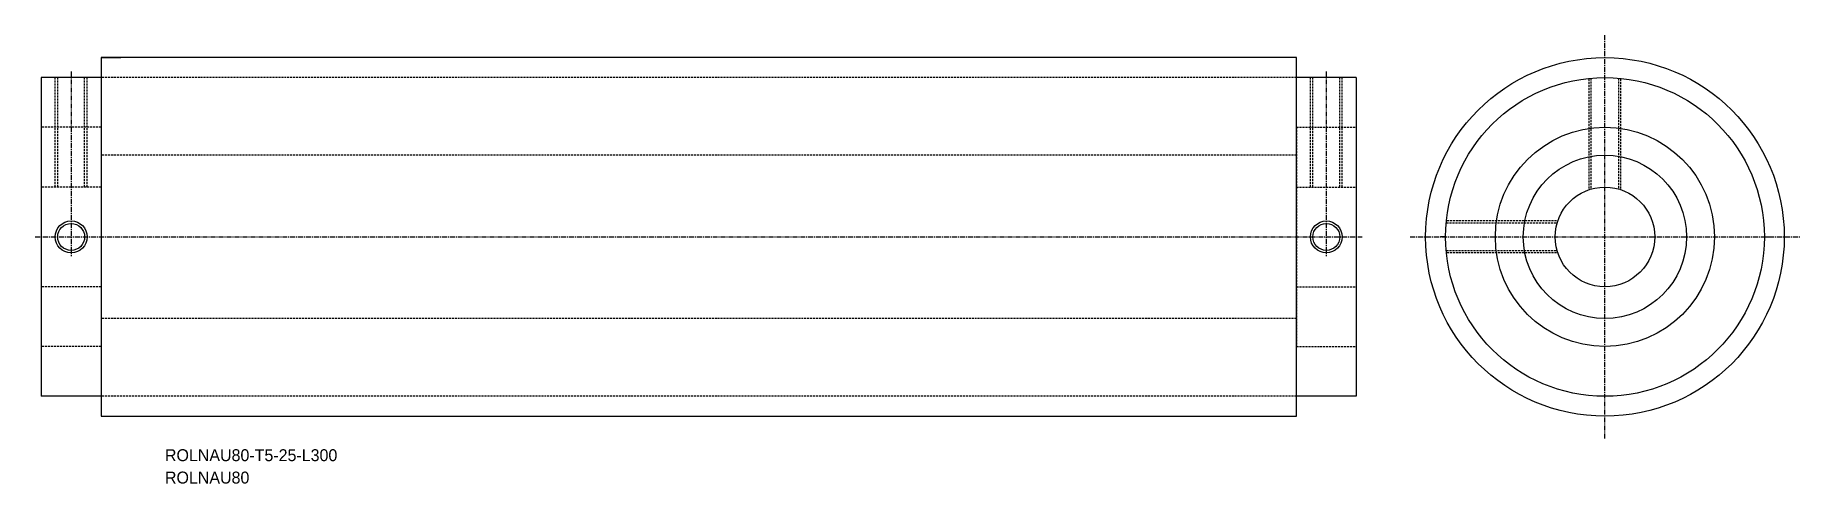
# Model space of a CAD drawing. Extents: x 106 to 549, y -36 to 76.
import ezdxf

# ---------------------------------------------------------------- set-up
doc = ezdxf.new("R2010")
doc.units = 0
doc.linetypes.add('CENTER', pattern=[2, 1.25, -0.25, 0.25, -0.25])
doc.linetypes.add('DASHED', pattern=[0.75, 0.5, -0.25])
doc.layers.get('0').update_dxf_attribs({"linetype": 'CONTINUOUS'})
doc.layers.add('CENTER', color=1, linetype='CENTER')

msp = doc.modelspace()

# ---------------------------------------------------------------- linework, layer by layer
at = {"color": 7, "linetype": 'CONTINUOUS'}
for p, q in [((422.21, 70.85), (122.21, 70.85)), ((122.21, 70.85), (127.21, 70.85)), ((122.21, 70.85), (122.21, -19.15)), ((422.21, -19.15), (422.21, 70.85)), ((107.21, 65.85), (107.21, -14.15)), ((122.21, 65.85), (107.21, 65.85)), ((437.21, 65.85), (422.21, 65.85)), ((437.21, 65.85), (437.21, -14.15)), ((122.21, -14.15), (107.21, -14.15)), ((437.21, -14.15), (422.21, -14.15)), ((122.21, -19.15), (422.21, -19.15))]:
    msp.add_line(p, q, dxfattribs=at)
at = {"color": 3, "linetype": 'DASHED'}
for p, q in [((110.71, 38.35), (110.71, 65.85)), ((111.33, 38.35), (111.33, 65.85)), ((118.08, 38.35), (118.08, 65.85)), ((118.71, 38.35), (118.71, 65.85)), ((422.21, 65.85), (122.21, 65.85)), ((425.71, 38.35), (425.71, 65.85)), ((426.33, 38.35), (426.33, 65.85)), ((433.08, 38.35), (433.08, 65.85)), ((433.71, 38.35), (433.71, 65.85)), ((495.64, 37.99), (495.64, 65.74)), ((496.18, 38.11), (496.18, 65.78)), ((503.1, 38.11), (503.1, 65.78)), ((503.64, 37.99), (503.64, 65.74)), ((122.21, 53.35), (107.21, 53.35)), ((122.21, 53.35), (122.21, -1.65)), ((422.21, 53.35), (422.21, -1.65)), ((422.21, 53.35), (437.21, 53.35)), ((422.21, 46.35), (122.21, 46.35)), ((122.21, 38.35), (107.21, 38.35)), ((422.21, 38.35), (437.21, 38.35)), ((487.39, 29.31), (459.72, 29.31)), ((487.51, 29.85), (459.76, 29.85)), ((487.39, 22.39), (459.72, 22.39)), ((487.51, 21.85), (459.76, 21.85)), ((122.21, 13.35), (107.21, 13.35)), ((422.21, 13.35), (437.21, 13.35)), ((422.21, 5.35), (122.21, 5.35)), ((122.21, -1.65), (107.21, -1.65)), ((422.21, -1.65), (437.21, -1.65)), ((422.21, -14.15), (122.21, -14.15))]:
    msp.add_line(p, q, dxfattribs=at)
at = {"color": 7, "linetype": 'CONTINUOUS'}
for centre, radius in [((499.64, 25.85), 45), ((499.64, 25.85), 27.5), ((499.64, 25.85), 12.5), ((114.71, 25.85), 3.38), ((429.71, 25.85), 3.38)]:
    msp.add_circle(centre, radius, dxfattribs=at)
at = {"linetype": 'CONTINUOUS'}
msp.add_circle((499.64, 25.85), 40, dxfattribs=at)
at = {"color": 3, "linetype": 'CONTINUOUS'}
for centre, radius in [((499.64, 25.85), 20.5), ((114.71, 25.85), 4), ((429.71, 25.85), 4)]:
    msp.add_circle(centre, radius, dxfattribs=at)
at = {"layer": 'CENTER', "color": 1, "linetype": 'CENTER'}
for p, q in [((499.64, -24.75), (499.64, 76.45)), ((114.71, 67.35), (114.71, 21)), ((429.71, 67.35), (429.71, 21)), ((105.71, 25.85), (438.71, 25.85)), ((450.77, 25.85), (548.52, 25.85)), ((459.64, 25.85), (458.14, 25.85)), ((539.64, 25.85), (541.14, 25.85))]:
    msp.add_line(p, q, dxfattribs=at)

# ---------------------------------------------------------------- texts
at = {"color": 7, "linetype": 'CONTINUOUS'}
for s, p in [('ROLNAU80-T5-25-L300', (138.25, -30.44)), ('ROLNAU80', (138.25, -36.06))]:
    msp.add_text(s, height=3, dxfattribs=at).set_placement(p)

doc.saveas('drawing.dxf')
